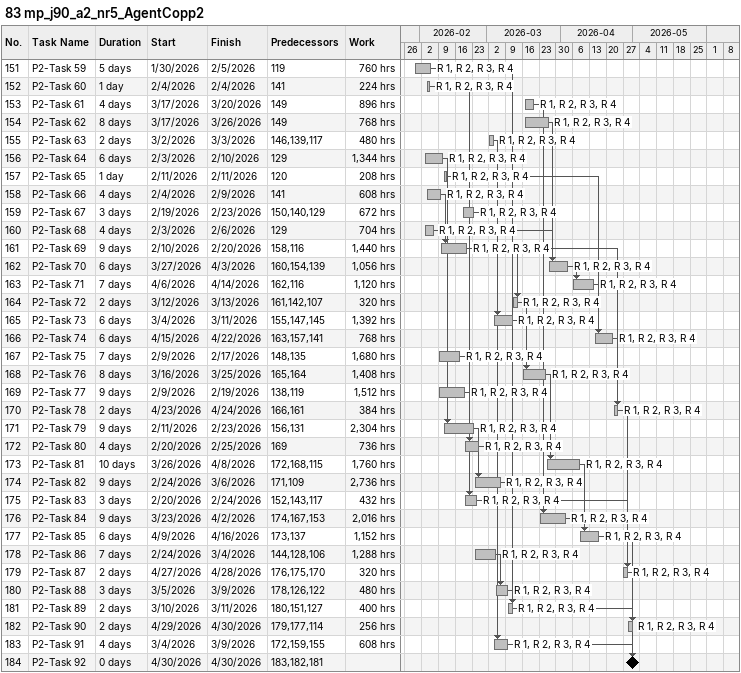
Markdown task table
83 mp_j90_a2_nr5_AgentCopp2

| ID | Task | Duration | Start | Finish | Predecessors | Resources | Work (h) |
|---|---|---|---|---|---|---|---|
| 151 | P2-Task 59 | 5d | 2026-01-30 | 2026-02-05 | 119 | R 1, R 2, R 3, R 4 | 760 |
| 152 | P2-Task 60 | 1d | 2026-02-04 | 2026-02-04 | 141 | R 1, R 2, R 3, R 4 | 224 |
| 153 | P2-Task 61 | 4d | 2026-03-17 | 2026-03-20 | 149 | R 1, R 2, R 3, R 4 | 896 |
| 154 | P2-Task 62 | 8d | 2026-03-17 | 2026-03-26 | 149 | R 1, R 2, R 3, R 4 | 768 |
| 155 | P2-Task 63 | 2d | 2026-03-02 | 2026-03-03 | 146, 139, 117 | R 1, R 2, R 3, R 4 | 480 |
| 156 | P2-Task 64 | 6d | 2026-02-03 | 2026-02-10 | 129 | R 1, R 2, R 3, R 4 | 1344 |
| 157 | P2-Task 65 | 1d | 2026-02-11 | 2026-02-11 | 120 | R 1, R 2, R 3, R 4 | 208 |
| 158 | P2-Task 66 | 4d | 2026-02-04 | 2026-02-09 | 141 | R 1, R 2, R 3, R 4 | 608 |
| 159 | P2-Task 67 | 3d | 2026-02-19 | 2026-02-23 | 150, 140, 129 | R 1, R 2, R 3, R 4 | 672 |
| 160 | P2-Task 68 | 4d | 2026-02-03 | 2026-02-06 | 129 | R 1, R 2, R 3, R 4 | 704 |
| 161 | P2-Task 69 | 9d | 2026-02-10 | 2026-02-20 | 158, 116 | R 1, R 2, R 3, R 4 | 1440 |
| 162 | P2-Task 70 | 6d | 2026-03-27 | 2026-04-03 | 160, 154, 139 | R 1, R 2, R 3, R 4 | 1056 |
| 163 | P2-Task 71 | 7d | 2026-04-06 | 2026-04-14 | 162, 116 | R 1, R 2, R 3, R 4 | 1120 |
| 164 | P2-Task 72 | 2d | 2026-03-12 | 2026-03-13 | 161, 142, 107 | R 1, R 2, R 3, R 4 | 320 |
| 165 | P2-Task 73 | 6d | 2026-03-04 | 2026-03-11 | 155, 147, 145 | R 1, R 2, R 3, R 4 | 1392 |
| 166 | P2-Task 74 | 6d | 2026-04-15 | 2026-04-22 | 163, 157, 141 | R 1, R 2, R 3, R 4 | 768 |
| 167 | P2-Task 75 | 7d | 2026-02-09 | 2026-02-17 | 148, 135 | R 1, R 2, R 3, R 4 | 1680 |
| 168 | P2-Task 76 | 8d | 2026-03-16 | 2026-03-25 | 165, 164 | R 1, R 2, R 3, R 4 | 1408 |
| 169 | P2-Task 77 | 9d | 2026-02-09 | 2026-02-19 | 138, 119 | R 1, R 2, R 3, R 4 | 1512 |
| 170 | P2-Task 78 | 2d | 2026-04-23 | 2026-04-24 | 166, 161 | R 1, R 2, R 3, R 4 | 384 |
| 171 | P2-Task 79 | 9d | 2026-02-11 | 2026-02-23 | 156, 131 | R 1, R 2, R 3, R 4 | 2304 |
| 172 | P2-Task 80 | 4d | 2026-02-20 | 2026-02-25 | 169 | R 1, R 2, R 3, R 4 | 736 |
| 173 | P2-Task 81 | 10d | 2026-03-26 | 2026-04-08 | 172, 168, 115 | R 1, R 2, R 3, R 4 | 1760 |
| 174 | P2-Task 82 | 9d | 2026-02-24 | 2026-03-06 | 171, 109 | R 1, R 2, R 3, R 4 | 2736 |
| 175 | P2-Task 83 | 3d | 2026-02-20 | 2026-02-24 | 152, 143, 117 | R 1, R 2, R 3, R 4 | 432 |
| 176 | P2-Task 84 | 9d | 2026-03-23 | 2026-04-02 | 174, 167, 153 | R 1, R 2, R 3, R 4 | 2016 |
| 177 | P2-Task 85 | 6d | 2026-04-09 | 2026-04-16 | 173, 137 | R 1, R 2, R 3, R 4 | 1152 |
| 178 | P2-Task 86 | 7d | 2026-02-24 | 2026-03-04 | 144, 128, 106 | R 1, R 2, R 3, R 4 | 1288 |
| 179 | P2-Task 87 | 2d | 2026-04-27 | 2026-04-28 | 176, 175, 170 | R 1, R 2, R 3, R 4 | 320 |
| 180 | P2-Task 88 | 3d | 2026-03-05 | 2026-03-09 | 178, 126, 122 | R 1, R 2, R 3, R 4 | 480 |
| 181 | P2-Task 89 | 2d | 2026-03-10 | 2026-03-11 | 180, 151, 127 | R 1, R 2, R 3, R 4 | 400 |
| 182 | P2-Task 90 | 2d | 2026-04-29 | 2026-04-30 | 179, 177, 114 | R 1, R 2, R 3, R 4 | 256 |
| 183 | P2-Task 91 | 4d | 2026-03-04 | 2026-03-09 | 172, 159, 155 | R 1, R 2, R 3, R 4 | 608 |
| 184 | P2-Task 92 | 0d | 2026-04-30 | 2026-04-30 | 183, 182, 181 |  |  |
